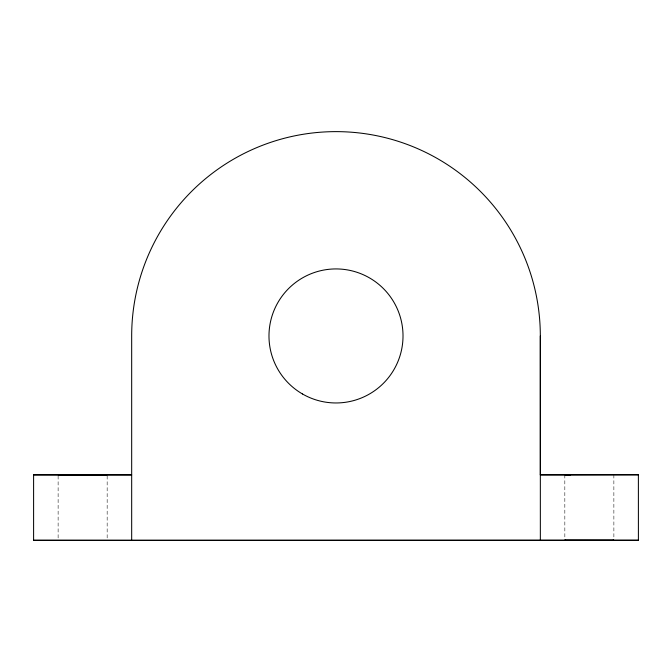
<?xml version="1.0" encoding="UTF-8"?>
<svg xmlns="http://www.w3.org/2000/svg" width="672" height="672" viewBox="0 0 672 672"><rect width="100%" height="100%" fill="white"/><g stroke="black" fill="none" stroke-linecap="round" stroke-linejoin="round"><path stroke-width="0.5" stroke-dasharray="3.36 2.52" d="M613.864 474.76L613.88 539.179M564.824 474.768L564.841 539.188M107.159 475.81L107.159 540.271M58.12 475.81L58.12 540.271"/><path stroke-width="1.01" d="M540.347 540.263L540.322 335.95A204.322 204.322 0 0 0 336 131.628A204.322 204.322 0 0 0 131.678 335.95L131.678 540.372L638.4 540.263L33.6 540.271M58.12 474.776L107.159 474.776M540.313 474.818L570.57 474.844M33.6 474.886L131.678 474.886L33.6 474.835L33.6 540.313L131.678 540.372M564.824 474.844L638.383 474.776L540.33 474.877L540.322 335.95M564.841 540.154L613.88 540.221L613.049 540.221M564.841 540.229L565.681 540.229M638.383 474.776L638.4 540.263M302.492 393.985A67.015 67.015 0 0 0 403.015 335.95A67.015 67.015 0 0 0 302.492 277.906A67.015 67.015 0 0 0 302.492 393.985"/></g></svg>
